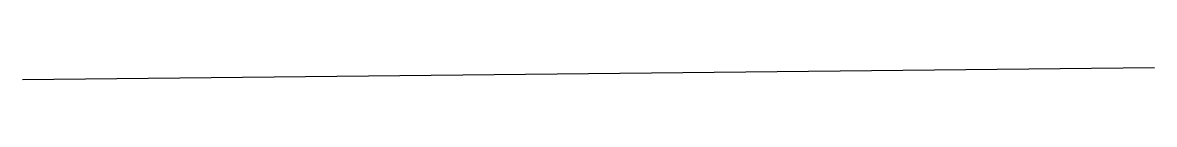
# Model space of a CAD drawing. Header units: inches. Extents: x 2643720 to 2646436, y 1248971 to 1249000.
import ezdxf

# ---------------------------------------------------------------- set-up
doc = ezdxf.new("R2010")
doc.units = ezdxf.units.IN
doc.header["$MEASUREMENT"] = 0

msp = doc.modelspace()

# ---------------------------------------------------------------- linework, layer by layer
msp.add_lwpolyline([(2643720.1, 1248971.4), (2646436.3, 1249000.1)])

doc.saveas('drawing.dxf')
